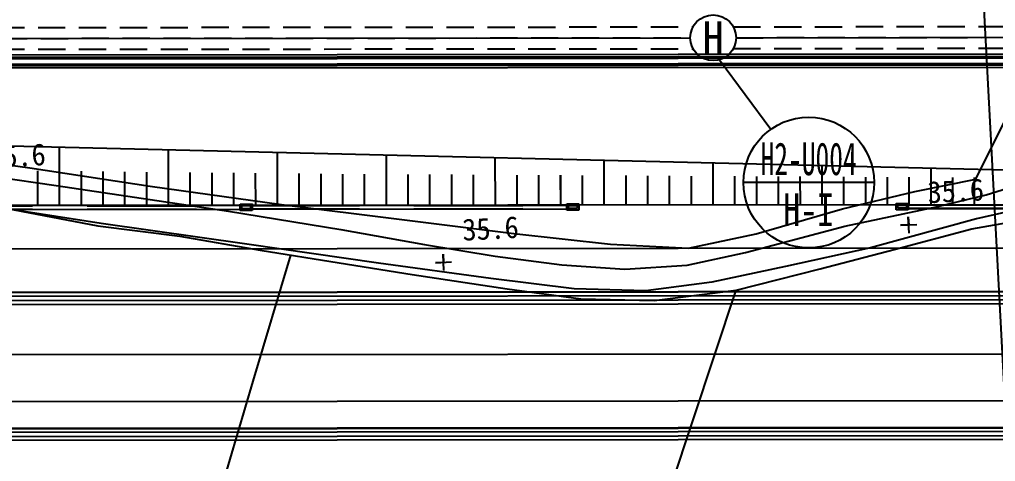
# Model space of a CAD drawing. Header units: millimetres. Extents: x 11366 to 12162, y 1103 to 1810.
# Drawn here: x 11755.5 to 11845.1, y 1443.1 to 1483.6 of the extents above; entities that cross this region are included whole.
import ezdxf
from ezdxf.enums import TextEntityAlignment as Align
from ezdxf.xclip import XClip

# ---------------------------------------------------------------- set-up
doc = ezdxf.new("R2010")
doc.units = ezdxf.units.MM
doc.header["$LTSCALE"] = 10
doc.header["$MEASUREMENT"] = 0
doc.header["$XCLIPFRAME"] = 2
doc.linetypes.add('DASHEDX2', pattern=[1.5, 1, -0.5])
doc.linetypes.add('HIDDEN', pattern=[0.375, 0.25, -0.125])
for name, color, linetype in [('TN-MANH', 4, 'Continuous'), ('TZ-BASE', 253, 'Continuous'), ('TZ-CABL', 4, 'Continuous')]:
    doc.layers.add(name, color=color, linetype=linetype)
doc.styles.add('GR', font='GulimChe.ttf')
doc.styles.get("Standard").update_dxf_attribs({"font": 'GulimChe.ttf'})
doc.linetypes.add('ZIGZAG', pattern='A,0.0001,-0.2,[131,ltypeshp.shx,S=0.2,R=0,X=-0.2,Y=0],-0.4,[131,ltypeshp.shx,S=0.2,R=180,X=0.2,Y=0],-0.2', length=0.8001)

# ---------------------------------------------------------------- blocks, each defined once
blk = doc.blocks.new('JD-DFXGDFH6CHF')
at = {"layer": 'TZ-BASE'}
for p, q in [((417.389, 137.221), (435.968, -212.639)), ((296.204, -6.936), (478.3, -6.771)), ((296.204, -7.086), (478.301, -6.921)), ((296.205, -6.934), (478.301, -6.768)), ((296.205, -7.084), (478.302, -6.918)), ((296.504, -6.733), (478.301, -6.568)), ((296.504, -6.736), (478.3, -6.571)), ((296.204, -7.586), (478.302, -7.421)), ((296.204, -7.736), (478.302, -7.571)), ((296.205, -7.584), (478.303, -7.418)), ((296.205, -7.734), (478.303, -7.568)), ((296.505, -7.936), (478.303, -7.771)), ((296.506, -7.933), (478.303, -7.768)), ((424.07, -18.107, 36.194), (428.725, -8.697, 36.194)), ((439.989, -17.61), (319.888, -14.701)), ((439.99, -17.608), (319.889, -14.699)), ((321.333, -14.859, 36.194), (337.203, -17.064, 36.194)), ((339.915, -15.186), (339.92, -20.498)), ((339.916, -15.184), (339.92, -20.495)), ((349.915, -15.429), (349.919, -20.489)), ((349.916, -15.426), (349.92, -20.486)), ((359.915, -15.671), (359.919, -20.48)), ((359.916, -15.668), (359.92, -20.477)), ((369.915, -15.913), (369.919, -20.471)), ((369.916, -15.91), (369.92, -20.468)), ((326.433, -16.809, 35.618), (339.635, -18.683, 35.618)), ((379.915, -16.155), (379.919, -20.462)), ((379.916, -16.153), (379.919, -20.459)), ((389.915, -16.397), (389.918, -20.452)), ((389.916, -16.395), (389.919, -20.45)), ((399.915, -16.637), (399.919, -20.44)), ((399.915, -16.64), (399.918, -20.443)), ((409.915, -16.879), (409.919, -20.431)), ((409.915, -16.882), (409.918, -20.434)), ((337.203, -17.064, 36.194), (348.261, -18.749, 36.194)), ((337.917, -17.343), (337.92, -20.5)), ((337.918, -17.34), (337.92, -20.497)), ((341.917, -17.386), (341.919, -20.496)), ((341.918, -17.383), (341.92, -20.494)), ((343.917, -17.407), (343.919, -20.495)), ((343.918, -17.404), (343.92, -20.492)), ((345.917, -17.429), (345.919, -20.493)), ((345.918, -17.426), (345.92, -20.49)), ((347.917, -17.447), (347.92, -20.488)), ((347.917, -17.45), (347.919, -20.491)), ((351.917, -17.49), (351.92, -20.484)), ((351.917, -17.493), (351.919, -20.487)), ((353.917, -17.512), (353.92, -20.483)), ((353.917, -17.515), (353.919, -20.485)), ((355.916, -17.536), (355.919, -20.484)), ((355.917, -17.533), (355.92, -20.481)), ((357.916, -17.557), (357.919, -20.482)), ((357.917, -17.555), (357.92, -20.479)), ((361.916, -17.6), (361.919, -20.478)), ((361.917, -17.598), (361.92, -20.475)), ((363.916, -17.622), (363.919, -20.476)), ((363.917, -17.619), (363.92, -20.473)), ((365.916, -17.634), (365.919, -20.474)), ((365.917, -17.631), (365.92, -20.472)), ((367.916, -17.645), (367.919, -20.473)), ((367.917, -17.642), (367.92, -20.47)), ((371.916, -17.668), (371.919, -20.469)), ((371.917, -17.665), (371.92, -20.466)), ((373.916, -17.68), (373.919, -20.467)), ((373.917, -17.677), (373.92, -20.464)), ((375.916, -17.691), (375.919, -20.465)), ((375.917, -17.689), (375.92, -20.462)), ((377.916, -17.703), (377.919, -20.463)), ((377.917, -17.7), (377.919, -20.461)), ((381.916, -17.726), (381.918, -20.46)), ((381.917, -17.723), (381.919, -20.457)), ((383.916, -17.738), (383.918, -20.458)), ((383.917, -17.735), (383.919, -20.455)), ((385.916, -17.749), (385.918, -20.456)), ((385.917, -17.746), (385.919, -20.453)), ((387.916, -17.761), (387.918, -20.454)), ((387.917, -17.758), (387.919, -20.451)), ((391.916, -17.784), (391.918, -20.45)), ((391.917, -17.781), (391.919, -20.448)), ((393.916, -17.795), (393.918, -20.449)), ((393.917, -17.793), (393.919, -20.446)), ((395.916, -17.807), (395.918, -20.447)), ((395.917, -17.804), (395.919, -20.444)), ((397.916, -17.819), (397.918, -20.445)), ((397.917, -17.816), (397.919, -20.442)), ((401.916, -17.842), (401.918, -20.441)), ((401.917, -17.839), (401.919, -20.439)), ((403.916, -17.851), (403.919, -20.437)), ((403.916, -17.853), (403.918, -20.439)), ((405.916, -17.862), (405.919, -20.435)), ((405.916, -17.865), (405.918, -20.438)), ((407.916, -17.874), (407.919, -20.433)), ((407.916, -17.876), (407.918, -20.436)), ((411.915, -17.9), (411.918, -20.432)), ((411.916, -17.897), (411.919, -20.429)), ((413.915, -17.911), (413.918, -20.43)), ((413.916, -17.908), (413.919, -20.428)), ((419.915, -17.121), (419.918, -20.422)), ((419.915, -17.124), (419.918, -20.425)), ((339.635, -18.683, 35.618), (355.449, -21.036, 35.618)), ((348.261, -18.749, 36.194), (360.323, -20.442, 36.194)), ((415.915, -17.923), (415.918, -20.428)), ((415.916, -17.92), (415.919, -20.426)), ((417.915, -17.934), (417.918, -20.427)), ((417.916, -17.932), (417.918, -20.424)), ((418.472, -19.231, 36.194), (424.07, -18.107, 36.194)), ((421.915, -17.957), (421.917, -20.423)), ((421.916, -17.955), (421.918, -20.42)), ((423.915, -17.969), (423.917, -20.421)), ((423.916, -17.966), (423.918, -20.418)), ((425.015, -19.541, 35.618), (428.56, -18.433, 35.618)), ((411.806, -20.841, 36.194), (418.472, -19.231, 36.194)), ((420.584, -20.616, 35.618), (425.015, -19.541, 35.618)), ((0.018, -20.81), (700.018, -20.167)), ((2.028, -20.806), (699.947, -20.165)), ((327.471, -20.53), (356.672, -20.503)), ((343.769, -22.178, 35.618), (331.921, -20.318, 35.618)), ((357.472, -20.502), (386.673, -20.475)), ((360.323, -20.442, 36.194), (371.38, -21.817, 36.194)), ((417.695, -20.447), (446.894, -20.42)), ((432.964, -19.755, 35.618), (424.12, -21.753, 35.618)), ((327.472, -20.89), (356.672, -20.863)), ((334.999, -20.778, 36.578), (343.474, -22.374, 36.578)), ((355.449, -21.036, 35.618), (365.772, -22.707, 35.618)), ((357.472, -20.862), (386.673, -20.835)), ((403.896, -23.11, 36.194), (411.806, -20.841, 36.194)), ((412.035, -22.419, 35.618), (420.584, -20.616, 35.618)), ((417.695, -20.807), (446.894, -20.78)), ((423.697, -22.668, 36.578), (431.34, -21.295, 36.578)), ((343.474, -22.374, 36.578), (350.98, -23.346, 36.578)), ((357.123, -24.071, 35.618), (343.769, -22.178, 35.618)), ((371.38, -21.817, 36.194), (381.637, -23.092, 36.194)), ((424.12, -21.753, 35.618), (414.381, -24.414, 35.618)), ((417.148, -22.335, 35.629), (418.646, -22.256, 35.629)), ((417.897, -22.296, 35.629), (417.148, -22.335, 35.629)), ((417.937, -23.045, 35.629), (417.857, -21.547, 35.629)), ((417.857, -21.547, 35.629), (417.897, -22.296, 35.629)), ((365.772, -22.707, 35.618), (373.46, -24.088, 35.618)), ((381.637, -23.092, 36.194), (390.534, -24.082, 36.194)), ((397.692, -24.43, 36.194), (403.896, -23.11, 36.194)), ((402.906, -24.846, 35.618), (412.035, -22.419, 35.618)), ((416.569, -24.57, 36.578), (423.697, -22.668, 36.578)), ((0.155, -24.81), (700.022, -24.167)), ((2.032, -24.806), (699.947, -24.165)), ((350.98, -23.346, 36.578), (358.372, -24.613, 36.578)), ((369.219, -25.807, 35.618), (357.123, -24.071, 35.618)), ((373.46, -24.088, 35.618), (379.946, -25.166, 35.618)), ((390.534, -24.082, 36.194), (397.692, -24.43, 36.194)), ((357.727, -36.651, 36.597), (361.163, -25.064, 36.597)), ((358.372, -24.613, 36.578), (365.621, -25.785, 36.578)), ((375.23, -26.485, 35.571), (375.151, -24.987, 35.571)), ((375.151, -24.987, 35.571), (375.191, -25.736, 35.571)), ((397.574, -26.002, 35.618), (402.906, -24.846, 35.618)), ((414.381, -24.414, 35.618), (406.581, -26.116, 35.618)), ((409.77, -26.318, 36.578), (416.569, -24.57, 36.578)), ((365.621, -25.785, 36.578), (372.303, -26.848, 36.578)), ((379.538, -27.206, 35.618), (369.219, -25.807, 35.618)), ((374.442, -25.776, 35.571), (375.939, -25.696, 35.571)), ((375.191, -25.736, 35.571), (374.442, -25.776, 35.571)), ((379.946, -25.166, 35.618), (386.042, -25.962, 35.618)), ((386.042, -25.962, 35.618), (391.837, -26.373, 35.618)), ((372.303, -26.848, 36.578), (381.044, -28.167, 36.578)), ((391.837, -26.373, 35.618), (397.574, -26.002, 35.618)), ((406.581, -26.116, 35.618), (399.82, -27.559, 35.618)), ((402.051, -28.301, 36.578), (409.77, -26.318, 36.578)), ((387.201, -28.159, 35.618), (379.538, -27.206, 35.618)), ((399.82, -27.559, 35.618), (393.759, -28.354, 35.618)), ((2.035, -28.809), (700.025, -28.167)), ((2.036, -28.806), (699.947, -28.165)), ((381.044, -28.167, 36.578), (387.783, -29.083, 36.578)), ((393.759, -28.354, 35.618), (387.201, -28.159, 35.618)), ((392.691, -56.562, 36.309), (402.051, -28.301, 36.309)), ((394.541, -29.226, 36.578), (402.051, -28.301, 36.578)), ((387.783, -29.083, 36.578), (394.541, -29.226, 36.578)), ((96.104, -34.422), (700.03, -33.867)), ((351.16, -58.693, 36.597), (357.727, -36.651, 36.597)), ((0.034, -38.81), (484.321, -38.366)), ((0.036, -41.31), (489.403, -40.861))]:
    blk.add_line(p, q, dxfattribs=at)
at = {"layer": 'TZ-BASE', "linetype": 'DASHEDX2'}
for p, q in [((327.471, -20.56), (356.672, -20.533)), ((357.472, -20.532), (386.673, -20.505)), ((417.695, -20.477), (446.894, -20.45)), ((327.472, -20.86), (356.672, -20.833)), ((357.472, -20.832), (386.673, -20.805)), ((417.695, -20.777), (446.894, -20.75))]:
    blk.add_line(p, q, dxfattribs=at)
at = {"layer": 'TZ-BASE', "linetype": 'Continuous'}
for p, q in [((356.52, -20.383), (357.62, -20.382)), ((356.525, -20.983), (356.52, -20.383)), ((356.671, -20.533), (357.471, -20.532)), ((356.673, -20.833), (356.671, -20.533)), ((357.471, -20.532), (357.473, -20.832)), ((357.62, -20.382), (357.625, -20.982)), ((386.52, -20.355), (387.62, -20.354)), ((386.525, -20.955), (386.52, -20.355)), ((386.672, -20.505), (387.472, -20.505)), ((386.674, -20.805), (386.672, -20.505)), ((387.472, -20.505), (387.474, -20.805)), ((387.62, -20.354), (387.625, -20.954)), ((416.743, -20.328), (417.843, -20.327)), ((416.748, -20.928), (416.743, -20.328)), ((416.894, -20.478), (417.694, -20.477)), ((416.896, -20.778), (416.894, -20.478)), ((417.694, -20.477), (417.696, -20.777)), ((417.843, -20.327), (417.848, -20.927)), ((357.625, -20.982), (356.525, -20.983)), ((357.473, -20.832), (356.673, -20.833)), ((387.625, -20.954), (386.525, -20.955)), ((387.474, -20.805), (386.674, -20.805)), ((417.848, -20.927), (416.748, -20.928)), ((417.696, -20.777), (416.896, -20.778)), ((475.295, -28.374), (327.008, -28.51)), ((326.658, -28.86), (475.645, -28.724)), ((475.646, -29.124), (326.658, -29.26)), ((327.009, -29.61), (475.296, -29.474)), ((325.176, -41.312), (474.143, -41.175)), ((325.571, -40.961), (473.834, -40.825)), ((325.128, -41.712), (474.093, -41.575)), ((325.438, -42.062), (473.904, -41.925))]:
    blk.add_line(p, q, dxfattribs=at)
at = {"layer": 'TZ-BASE'}
for p in [(333.55, -17.077, 36.022), (419.68, -20.313, 36.022), (376.973, -23.753, 36.022)]:
    blk.add_text('35.6', height=2, rotation=3.03981, dxfattribs=at).set_placement(p)
blk = doc.blocks.new('JD-F45F5')
at = {"layer": 'TZ-BASE'}
for p, q in [((330.456, 67.653), (335.184, 61.279)), ((344.656, 56.386), (332.656, 56.386))]:
    blk.add_line(p, q, dxfattribs=at)
blk.add_circle((338.656, 56.386), 6, dxfattribs=at)
at = {"layer": 'TZ-BASE', "style": 'GR'}
for s, width, p in [('H2-U004', 0.65, (338.646, 58.546)), ('H-I', 0.8, (338.647, 53.886))]:
    blk.add_text(s, height=3, rotation=360, dxfattribs=dict(at, width=width)).set_placement(p, align=Align.MIDDLE)

msp = doc.modelspace()

# ---------------------------------------------------------------- linework, layer by layer
at = {"layer": 'TN-MANH'}
msp.add_circle((11819.137, 1481.961), 2.1, dxfattribs=at)
at = {"layer": 'TZ-CABL', "linetype": 'HIDDEN'}
for points in [[(11670.918, 1482.827), (11817.289, 1482.96)], [(11820.982, 1482.964), (11907.288, 1483.094)], [(11671.173, 1481.828), (11817.037, 1481.959)], [(11821.237, 1481.965), (11907.037, 1482.094)], [(11670.92, 1480.827), (11817.291, 1480.96)], [(11820.985, 1480.964), (11907.291, 1481.094)]]:
    msp.add_lwpolyline(points, dxfattribs=at)
at = {"layer": 'TZ-CABL', "linetype": 'ZIGZAG', "ltscale": 0.5}
for points in [[(11671.173, 1481.828), (11817.037, 1481.959)], [(11821.237, 1481.965), (11907.037, 1482.094)]]:
    msp.add_lwpolyline(points, dxfattribs=at)

# ---------------------------------------------------------------- block references
at = {"layer": 'TZ-BASE'}
ref = msp.add_blockref('JD-DFXGDFH6CHF', (11419.192, 1487.09), dxfattribs=at)
XClip(ref).set_block_clipping_path([(69.9338669773, 75.0555249423), (70.0659624774, -74.8004272748), (700.0683191703, -74.3568896312), (699.933692272, 75.5313861654)])
msp.add_blockref('JD-F45F5', (11489.258, 1412.289), dxfattribs=at)

# ---------------------------------------------------------------- texts
at = {"layer": 'TN-MANH', "linetype": 'ByBlock'}
msp.add_text('H', height=3, rotation=360, dxfattribs=at).set_placement((11819.137, 1481.961), align=Align.MIDDLE)

doc.saveas('drawing.dxf')
